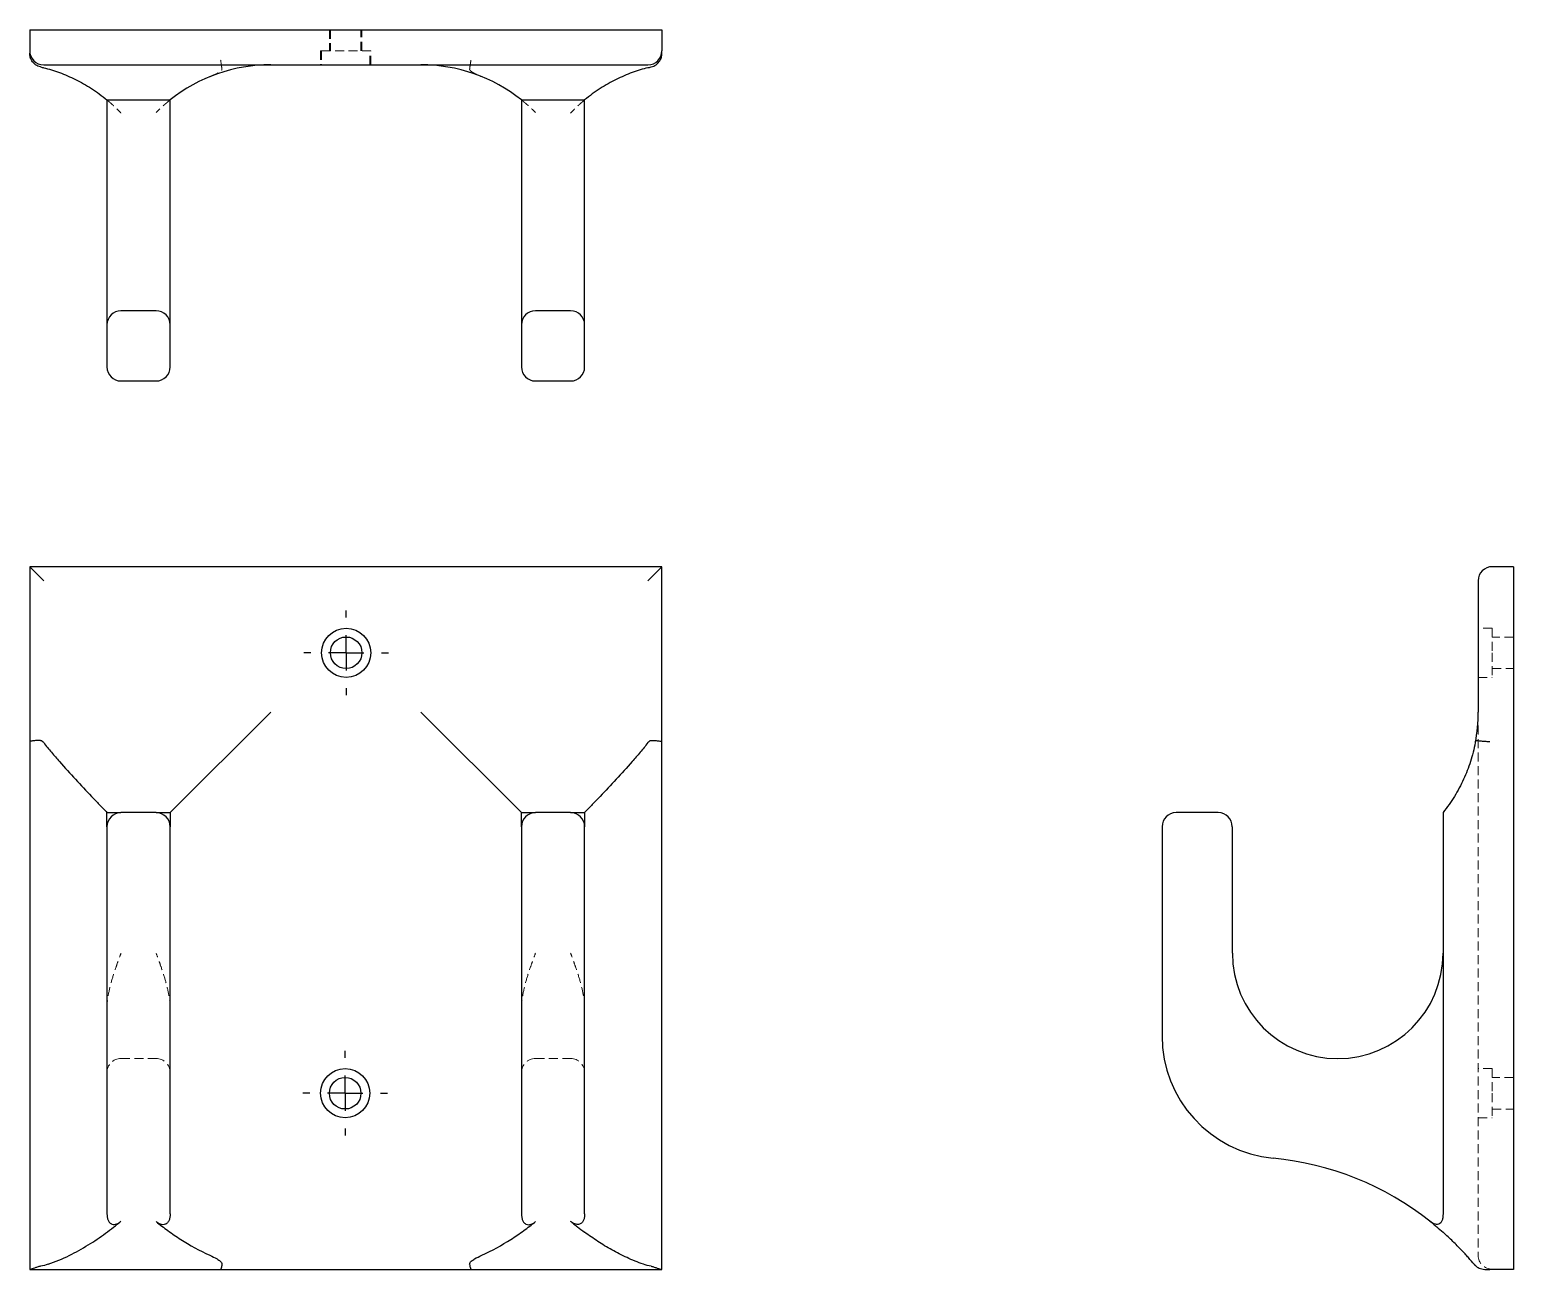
# Model space of a CAD drawing. Header units: millimetres. Extents: x 38 to 248, y 8 to 183.
import ezdxf

# ---------------------------------------------------------------- set-up
doc = ezdxf.new("R2010")
doc.units = ezdxf.units.MM
doc.linetypes.add('HIDDEN', pattern=[1.905, 1.27, -0.635])
doc.layers.add('10', color=7, linetype='Continuous')

# ---------------------------------------------------------------- blocks, each defined once
blk = doc.blocks.new('SW_CENTERMARKSYMBOL_0')
at = {"layer": '10', "color": 0}
for p, q in [((0, 5), (0, 5.97)), ((0, 0), (0, 2.5)), ((-5, 0), (-5.97, 0)), ((0, 0), (-2.5, 0)), ((0, 0), (0, -2.5)), ((0, 0), (2.5, 0)), ((5, 0), (5.97, 0)), ((0, -5), (0, -5.97))]:
    blk.add_line(p, q, dxfattribs=at)
blk = doc.blocks.new('SW_CENTERMARKSYMBOL_1')
at = {"layer": '10', "color": 0}
for p, q in [((0, 5), (0, 5.97)), ((0, 0), (0, 2.5)), ((-5, 0), (-5.97, 0)), ((0, 0), (-2.5, 0)), ((0, 0), (0, -2.5)), ((0, 0), (2.5, 0)), ((5, 0), (5.97, 0)), ((0, -5), (0, -5.97))]:
    blk.add_line(p, q, dxfattribs=at)

msp = doc.modelspace()

# ---------------------------------------------------------------- linework, layer by layer
at = {"color": 7, "linetype": 'Continuous', "lineweight": 25}
for p, q in [((38.38, 182.79), (38.38, 179.81)), ((38.38, 182.79), (127.62, 182.79)), ((127.62, 182.79), (127.62, 179.81)), ((38.38, 179.81), (38.38, 179.46)), ((127.62, 179.46), (127.62, 179.81)), ((40.36, 177.83), (125.64, 177.83)), ((49.29, 172.87), (58.21, 172.87)), ((49.29, 172.87), (49.29, 141.14)), ((58.21, 141.14), (58.21, 172.87)), ((107.79, 172.87), (116.71, 172.87)), ((107.79, 172.87), (107.79, 141.14)), ((116.71, 141.14), (116.71, 172.87)), ((56.23, 143.13), (51.27, 143.13)), ((114.73, 143.13), (109.77, 143.13)), ((49.29, 141.14), (49.29, 135.19)), ((58.21, 135.19), (58.21, 141.14)), ((107.79, 141.14), (107.79, 135.19)), ((116.71, 135.19), (116.71, 141.14)), ((51.27, 133.21), (56.23, 133.21)), ((109.77, 133.21), (114.73, 133.21)), ((40.36, 105.02), (38.38, 107)), ((38.38, 107), (38.38, 86.49)), ((127.62, 107), (38.38, 107)), ((125.64, 105.02), (127.62, 107)), ((127.62, 86.49), (127.62, 107)), ((247.79, 107), (244.81, 107)), ((247.79, 107), (247.79, 7.84)), ((242.83, 105.02), (242.83, 86.49)), ((38.38, 86.49), (38.38, 82.31)), ((72.41, 86.49), (58.21, 72.3)), ((93.59, 86.49), (107.79, 72.3)), ((127.62, 82.31), (127.62, 86.49)), ((38.38, 82.31), (38.38, 7.84)), ((127.62, 7.84), (127.62, 82.31)), ((49.29, 70.31), (49.29, 72.3)), ((49.29, 72.3), (51.27, 72.3)), ((56.23, 72.3), (51.27, 72.3)), ((56.23, 72.3), (58.21, 72.3)), ((58.21, 72.3), (58.21, 70.31)), ((107.79, 70.31), (107.79, 72.3)), ((107.79, 72.3), (109.77, 72.3)), ((114.73, 72.3), (109.77, 72.3)), ((114.73, 72.3), (116.71, 72.3)), ((116.71, 72.3), (116.71, 70.31)), ((206.14, 72.3), (200.19, 72.3)), ((237.87, 72.3), (237.87, 44.53)), ((49.29, 70.31), (49.29, 40.79)), ((58.21, 40.79), (58.21, 70.31)), ((107.79, 70.31), (107.79, 40.79)), ((116.71, 40.79), (116.71, 70.31)), ((198.21, 70.31), (198.21, 40.79)), ((208.13, 52.46), (208.13, 70.31)), ((237.87, 44.53), (237.87, 15.68)), ((49.29, 40.79), (49.29, 25.49)), ((58.21, 25.49), (58.21, 40.79)), ((107.79, 40.79), (107.79, 25.49)), ((116.71, 25.49), (116.71, 40.79)), ((49.29, 25.49), (49.29, 15.68)), ((58.21, 15.68), (58.21, 25.49)), ((107.79, 25.49), (107.79, 15.68)), ((116.71, 15.68), (116.71, 25.49)), ((38.38, 7.84), (38.5, 7.84)), ((38.5, 7.84), (65.3, 7.84)), ((65.3, 7.84), (72.41, 7.84)), ((72.41, 7.84), (93.59, 7.84)), ((93.59, 7.84), (100.7, 7.84)), ((100.7, 7.84), (127.5, 7.84)), ((127.5, 7.84), (127.62, 7.84)), ((243.77, 7.84), (244.46, 7.84)), ((247.79, 7.84), (244.46, 7.84))]:
    msp.add_line(p, q, dxfattribs=at)
at = {"color": 7, "linetype": 'HIDDEN', "lineweight": 18}
for p, q in [((80.68, 182.79), (80.68, 179.81)), ((80.82, 182.79), (80.82, 179.81)), ((85.14, 179.81), (85.14, 182.79)), ((85.28, 179.81), (85.28, 182.79)), ((79.44, 179.81), (79.58, 179.81)), ((79.44, 179.81), (79.44, 177.83)), ((79.58, 179.81), (86.52, 179.81)), ((79.58, 179.81), (79.58, 177.83)), ((86.38, 177.83), (86.38, 179.81)), ((86.52, 177.83), (86.52, 179.81)), ((244.81, 98.32), (242.83, 98.32)), ((244.81, 98.32), (244.81, 94.85)), ((247.79, 97.08), (244.81, 97.08)), ((244.81, 94.85), (244.81, 91.38)), ((244.81, 92.62), (247.79, 92.62)), ((242.83, 91.38), (244.81, 91.38)), ((242.83, 86.49), (242.83, 9.83)), ((51.27, 37.59), (56.23, 37.59)), ((109.77, 37.59), (114.73, 37.59)), ((244.81, 36.17), (242.83, 36.17)), ((244.81, 36.17), (244.81, 32.7)), ((247.79, 34.93), (244.81, 34.93)), ((244.81, 32.7), (244.81, 29.23)), ((244.81, 30.46), (247.79, 30.46)), ((242.83, 29.23), (244.81, 29.23)), ((236.02, 14.63), (236.1, 14.57)), ((236.1, 14.57), (236.18, 14.49)), ((241.02, 9.96), (241.15, 9.83)), ((242.25, 8.56), (242.58, 8.25))]:
    msp.add_line(p, q, dxfattribs=at)
at = {"color": 7, "linetype": 'Continuous', "lineweight": 25}
for centre, radius in [((83.05, 94.85), 3.47), ((83.05, 94.85), 2.23), ((82.91, 32.7), 3.47), ((82.91, 32.7), 2.23)]:
    msp.add_circle(centre, radius, dxfattribs=at)
for centre, radius, start, end in [((40.36, 179.81), 1.98, 180, 270), ((125.64, 179.81), 1.98, 270, 0), ((72.41, 155.03), 22.81, 90, 128.5), ((93.59, 155.03), 22.81, 51.5, 90), ((51.27, 141.14), 1.98, 90, 180), ((56.23, 141.14), 1.98, 0, 90), ((109.77, 141.14), 1.98, 90, 180), ((114.73, 141.14), 1.98, 0, 90), ((51.27, 135.19), 1.98, 180, 270), ((56.23, 135.19), 1.98, 270, 0), ((109.77, 135.19), 1.98, 180, 270), ((114.73, 135.19), 1.98, 270, 0), ((244.81, 105.02), 1.98, 90, 180), ((220.03, 86.49), 22.81, 349.0811, 0), ((51.27, 70.31), 1.98, 90, 180), ((56.23, 70.31), 1.98, 0, 90), ((109.77, 70.31), 1.98, 90, 180), ((114.73, 70.31), 1.98, 0, 90), ((200.19, 70.31), 1.98, 90, 180), ((206.14, 70.31), 1.98, 0, 90), ((223, 52.46), 14.87, 180, 0), ((215.56, 40.79), 17.35, 180, 264.5233), ((209.89, -18.43), 42.14, 51.6738, 84.5233)]:
    msp.add_arc(centre, radius, start, end, dxfattribs=at)
at = {"color": 7, "linetype": 'HIDDEN', "lineweight": 18}
for centre, radius, start, end in [((220.03, 86.49), 22.81, 347.4228, 349.0811), ((51.27, 35.61), 1.98, 90, 180), ((56.23, 35.61), 1.98, 0, 90), ((109.77, 35.61), 1.98, 90, 180), ((114.73, 35.61), 1.98, 0, 90), ((244.81, 9.83), 1.98, 180, 270)]:
    msp.add_arc(centre, radius, start, end, dxfattribs=at)
at = {"color": 7, "linetype": 'Continuous', "lineweight": 25}
for points, knots in [([(39.91, 177.53), (39.66, 177.59), (39.42, 177.69), (39, 177.99), (38.83, 178.18), (38.59, 178.56), (38.51, 178.73), (38.41, 179.08), (38.38, 179.27), (38.38, 179.45), (38.38, 179.46), (38.38, 179.46)], [-0.2688693, -0.2688693, -0.2688693, -0.2688693, -0.1909466, -0.1909466, -0.1127503, -0.1127503, -0.0563875, -0.0563875, 0, 0, 0.0006906, 0.0006906, 0.0006906, 0.0006906]), ([(126.09, 177.53), (126.34, 177.59), (126.58, 177.69), (127, 177.99), (127.17, 178.18), (127.41, 178.56), (127.49, 178.73), (127.59, 179.08), (127.62, 179.27), (127.62, 179.45), (127.62, 179.46), (127.62, 179.46)], [0, 0, 0, 0, 0.0779132, 0.0779132, 0.1560999, 0.1560999, 0.2124556, 0.2124556, 0.2688362, 0.2688362, 0.2695268, 0.2695268, 0.2695268, 0.2695268]), ([(39.91, 177.53), (40, 177.51), (40.09, 177.49), (40.23, 177.45), (40.3, 177.43), (40.36, 177.42)], [0, 0, 0, 0, 0.5, 0.5, 1, 1, 1, 1]), ([(40.36, 177.42), (40.72, 177.33), (41.08, 177.23), (41.82, 177), (42.2, 176.87), (43.33, 176.46), (44.09, 176.13), (45.6, 175.38), (46.35, 174.96), (47.47, 174.24), (47.84, 173.99), (48.57, 173.45), (48.93, 173.17), (49.29, 172.87)], [0, 0, 0, 0, 0.125, 0.125, 0.25, 0.25, 0.5, 0.5, 0.75, 0.75, 0.875, 0.875, 1, 1, 1, 1]), ([(125.64, 177.42), (125.28, 177.33), (124.92, 177.23), (124.18, 177), (123.8, 176.87), (122.67, 176.46), (121.91, 176.13), (120.4, 175.38), (119.65, 174.96), (118.53, 174.24), (118.16, 173.99), (117.43, 173.45), (117.07, 173.17), (116.71, 172.87)], [0, 0, 0, 0, 0.125, 0.125, 0.25, 0.25, 0.5, 0.5, 0.75, 0.75, 0.875, 0.875, 1, 1, 1, 1]), ([(125.64, 177.42), (125.67, 177.43), (125.71, 177.44), (125.78, 177.45), (125.81, 177.46), (125.91, 177.49), (126, 177.51), (126.09, 177.53)], [0, 0, 0, 0, 0.25, 0.25, 0.5, 0.5, 1, 1, 1, 1]), ([(39.91, 82.48), (39.66, 82.48), (39.42, 82.47), (39, 82.44), (38.83, 82.42), (38.59, 82.39), (38.51, 82.38), (38.41, 82.35), (38.38, 82.33), (38.38, 82.31), (38.38, 82.31), (38.38, 82.31)], [-0.2688693, -0.2688693, -0.2688693, -0.2688693, -0.1909466, -0.1909466, -0.1127503, -0.1127503, -0.0563875, -0.0563875, 0, 0, 0.0006906, 0.0006906, 0.0006906, 0.0006906]), ([(39.91, 82.48), (40, 82.48), (40.09, 82.44), (40.23, 82.33), (40.3, 82.26), (40.36, 82.17)], [0, 0, 0, 0, 0.5, 0.5, 1, 1, 1, 1]), ([(40.36, 82.17), (40.72, 81.7), (41.08, 81.25), (41.82, 80.36), (42.2, 79.93), (43.33, 78.64), (44.09, 77.81), (45.6, 76.18), (46.35, 75.38), (47.47, 74.2), (47.84, 73.81), (48.57, 73.04), (48.93, 72.67), (49.29, 72.3)], [0, 0, 0, 0, 0.125, 0.125, 0.25, 0.25, 0.5, 0.5, 0.75, 0.75, 0.875, 0.875, 1, 1, 1, 1]), ([(125.64, 82.17), (125.28, 81.7), (124.92, 81.25), (124.18, 80.36), (123.8, 79.93), (122.67, 78.64), (121.91, 77.81), (120.4, 76.18), (119.65, 75.38), (118.53, 74.2), (118.16, 73.81), (117.43, 73.04), (117.07, 72.67), (116.71, 72.3)], [0, 0, 0, 0, 0.125, 0.125, 0.25, 0.25, 0.5, 0.5, 0.75, 0.75, 0.875, 0.875, 1, 1, 1, 1]), ([(125.64, 82.17), (125.67, 82.22), (125.71, 82.26), (125.78, 82.33), (125.81, 82.36), (125.91, 82.44), (126, 82.48), (126.09, 82.48)], [0, 0, 0, 0, 0.25, 0.25, 0.5, 0.5, 1, 1, 1, 1]), ([(126.09, 82.48), (126.34, 82.48), (126.58, 82.47), (127, 82.44), (127.17, 82.42), (127.41, 82.39), (127.49, 82.38), (127.59, 82.35), (127.62, 82.33), (127.62, 82.31), (127.62, 82.31), (127.62, 82.31)], [0, 0, 0, 0, 0.0779132, 0.0779132, 0.1560999, 0.1560999, 0.2124556, 0.2124556, 0.2688362, 0.2688362, 0.2695268, 0.2695268, 0.2695268, 0.2695268]), ([(242.42, 82.17), (242.33, 81.7), (242.23, 81.25), (242, 80.36), (241.87, 79.93), (241.46, 78.64), (241.13, 77.81), (240.38, 76.18), (239.96, 75.38), (239.24, 74.2), (238.99, 73.81), (238.45, 73.04), (238.17, 72.67), (237.87, 72.3)], [0, 0, 0, 0, 0.125, 0.125, 0.25, 0.25, 0.5, 0.5, 0.75, 0.75, 0.875, 0.875, 1, 1, 1, 1]), ([(242.42, 82.17), (242.43, 82.22), (242.44, 82.26), (242.45, 82.33), (242.46, 82.36), (242.49, 82.44), (242.51, 82.48), (242.53, 82.48)], [0, 0, 0, 0, 0.25, 0.25, 0.5, 0.5, 1, 1, 1, 1]), ([(242.53, 82.48), (242.59, 82.48), (242.69, 82.47), (242.99, 82.44), (243.18, 82.42), (243.56, 82.39), (243.73, 82.38), (244.08, 82.35), (244.27, 82.33), (244.45, 82.31), (244.46, 82.31), (244.46, 82.31)], [0, 0, 0, 0, 0.0779132, 0.0779132, 0.1560999, 0.1560999, 0.2124556, 0.2124556, 0.2688362, 0.2688362, 0.2695268, 0.2695268, 0.2695268, 0.2695268]), ([(49.29, 15.68), (49.29, 15.52), (49.3, 15.37), (49.35, 15.06), (49.39, 14.91), (49.51, 14.64), (49.58, 14.52), (49.77, 14.32), (49.88, 14.25), (50.11, 14.18), (50.22, 14.17), (50.45, 14.19), (50.56, 14.21), (50.77, 14.3), (50.88, 14.35), (51.08, 14.48), (51.18, 14.55), (51.27, 14.63)], [0, 0, 0, 0, 0.125, 0.125, 0.25, 0.25, 0.375, 0.375, 0.5, 0.5, 0.625, 0.625, 0.75, 0.75, 0.875, 0.875, 1, 1, 1, 1]), ([(58.21, 15.68), (58.21, 15.52), (58.2, 15.37), (58.15, 15.07), (58.11, 14.92), (58, 14.65), (57.92, 14.52), (57.79, 14.37), (57.74, 14.33), (57.63, 14.25), (57.58, 14.22), (57.41, 14.16), (57.29, 14.14), (57.06, 14.15), (56.95, 14.17), (56.73, 14.25), (56.63, 14.3), (56.42, 14.42), (56.32, 14.49), (56.23, 14.57)], [0, 0, 0, 0, 0.125, 0.125, 0.25, 0.25, 0.375, 0.375, 0.4375, 0.4375, 0.5, 0.5, 0.625, 0.625, 0.75, 0.75, 0.875, 0.875, 1, 1, 1, 1]), ([(107.79, 15.68), (107.79, 15.52), (107.8, 15.37), (107.85, 15.07), (107.89, 14.92), (108, 14.65), (108.08, 14.52), (108.21, 14.37), (108.26, 14.33), (108.37, 14.25), (108.42, 14.22), (108.59, 14.16), (108.71, 14.14), (108.94, 14.15), (109.05, 14.17), (109.27, 14.25), (109.37, 14.3), (109.58, 14.42), (109.68, 14.49), (109.77, 14.57)], [0, 0, 0, 0, 0.125, 0.125, 0.25, 0.25, 0.375, 0.375, 0.4375, 0.4375, 0.5, 0.5, 0.625, 0.625, 0.75, 0.75, 0.875, 0.875, 1, 1, 1, 1]), ([(116.71, 15.68), (116.71, 15.52), (116.7, 15.37), (116.65, 15.06), (116.61, 14.91), (116.49, 14.64), (116.42, 14.52), (116.23, 14.32), (116.12, 14.25), (115.89, 14.18), (115.78, 14.17), (115.55, 14.19), (115.44, 14.21), (115.23, 14.3), (115.12, 14.35), (114.92, 14.48), (114.82, 14.55), (114.73, 14.63)], [0, 0, 0, 0, 0.125, 0.125, 0.25, 0.25, 0.375, 0.375, 0.5, 0.5, 0.625, 0.625, 0.75, 0.75, 0.875, 0.875, 1, 1, 1, 1]), ([(237.87, 15.68), (237.87, 15.52), (237.86, 15.37), (237.82, 15.06), (237.79, 14.91), (237.69, 14.64), (237.62, 14.52), (237.46, 14.32), (237.37, 14.25), (237.16, 14.18), (237.06, 14.17), (236.84, 14.19), (236.74, 14.21), (236.53, 14.3), (236.42, 14.35), (236.22, 14.48), (236.12, 14.55), (236.02, 14.63)], [0, 0, 0, 0, 0.125, 0.125, 0.25, 0.25, 0.375, 0.375, 0.5, 0.5, 0.625, 0.625, 0.75, 0.75, 0.875, 0.875, 1, 1, 1, 1]), ([(40.99, 8.56), (42.03, 8.92), (43.02, 9.34), (44.9, 10.26), (45.79, 10.76), (47.5, 11.81), (48.32, 12.37), (49.86, 13.49), (50.59, 14.06), (51.27, 14.63)], [0, 0, 0, 0, 0.25, 0.25, 0.5, 0.5, 0.75, 0.75, 1, 1, 1, 1]), ([(56.23, 14.57), (56.76, 14.14), (57.31, 13.72), (58.48, 12.88), (59.09, 12.46), (60.97, 11.26), (62.33, 10.49), (63.81, 9.83)], [0, 0, 0, 0, 0.25, 0.25, 0.5, 0.5, 1, 1, 1, 1]), ([(102.19, 9.83), (103.67, 10.49), (105.03, 11.26), (106.91, 12.46), (107.52, 12.88), (108.69, 13.72), (109.24, 14.14), (109.77, 14.57)], [0, 0, 0, 0, 0.5, 0.5, 0.75, 0.75, 1, 1, 1, 1]), ([(114.73, 14.63), (114.89, 14.5), (115.04, 14.37), (115.36, 14.11), (115.53, 13.98), (116.02, 13.59), (116.36, 13.33), (116.71, 13.07)], [0, 0, 0, 0, 0.25, 0.25, 0.5, 0.5, 1, 1, 1, 1]), ([(125.01, 8.56), (124.2, 8.83), (123.43, 9.15), (121.95, 9.83), (121.24, 10.2), (119.86, 10.97), (119.2, 11.37), (117.92, 12.21), (117.3, 12.64), (116.71, 13.07)], [0, 0, 0, 0, 0.25, 0.25, 0.5, 0.5, 0.75, 0.75, 1, 1, 1, 1]), ([(236.02, 14.63), (236.18, 14.5), (236.35, 14.37), (236.66, 14.11), (236.82, 13.98), (237.28, 13.59), (237.58, 13.33), (237.87, 13.07)], [0, 0, 0, 0, 0.25, 0.25, 0.5, 0.5, 1, 1, 1, 1]), ([(242.25, 8.56), (242.02, 8.83), (241.75, 9.15), (241.15, 9.83), (240.81, 10.2), (240.08, 10.97), (239.68, 11.37), (238.82, 12.21), (238.36, 12.64), (237.87, 13.07)], [0, 0, 0, 0, 0.25, 0.25, 0.5, 0.5, 0.75, 0.75, 1, 1, 1, 1]), ([(63.81, 9.83), (64.16, 9.67), (64.51, 9.5), (64.99, 9.21), (65.15, 9.11), (65.35, 8.92), (65.41, 8.86), (65.51, 8.72), (65.53, 8.64), (65.52, 8.56)], [0, 0, 0, 0, 0.5, 0.5, 0.75, 0.75, 0.875, 0.875, 1, 1, 1, 1]), ([(65.52, 8.56), (65.5, 8.33), (65.46, 8.15), (65.38, 7.91), (65.34, 7.84), (65.3, 7.84)], [0, 0, 0, 0, 0.5, 0.5, 1, 1, 1, 1]), ([(100.48, 8.56), (100.47, 8.64), (100.49, 8.72), (100.59, 8.86), (100.65, 8.93), (100.85, 9.11), (101.01, 9.21), (101.49, 9.5), (101.84, 9.67), (102.19, 9.83)], [0, 0, 0, 0, 0.125, 0.125, 0.25, 0.25, 0.5, 0.5, 1, 1, 1, 1]), ([(100.48, 8.56), (100.5, 8.33), (100.54, 8.15), (100.62, 7.91), (100.66, 7.84), (100.7, 7.84)], [0, 0, 0, 0, 0.5, 0.5, 1, 1, 1, 1]), ([(39.91, 8.28), (39.75, 8.25), (39.6, 8.21), (39.31, 8.11), (39.18, 8.06), (38.94, 7.97), (38.83, 7.93), (38.64, 7.86), (38.56, 7.84), (38.5, 7.84)], [0, 0, 0, 0, 0.25, 0.25, 0.5, 0.5, 0.75, 0.75, 1, 1, 1, 1]), ([(126.09, 8.28), (126.25, 8.25), (126.4, 8.21), (126.69, 8.11), (126.82, 8.06), (127.06, 7.97), (127.17, 7.93), (127.36, 7.86), (127.44, 7.84), (127.5, 7.84)], [0, 0, 0, 0, 0.25, 0.25, 0.5, 0.5, 0.75, 0.75, 1, 1, 1, 1]), ([(242.53, 8.28), (242.57, 8.25), (242.62, 8.21), (242.77, 8.11), (242.86, 8.06), (243.07, 7.97), (243.2, 7.93), (243.47, 7.86), (243.61, 7.84), (243.77, 7.84)], [0, 0, 0, 0, 0.25, 0.25, 0.5, 0.5, 0.75, 0.75, 1, 1, 1, 1])]:
    msp.add_open_spline(points, degree=3, knots=knots, dxfattribs=at)
at = {"color": 7, "linetype": 'HIDDEN', "lineweight": 18}
for points, knots in [([(65.52, 177.25), (65.5, 177.44), (65.46, 177.67), (65.38, 178.19), (65.34, 178.48), (65.3, 178.77)], [0, 0, 0, 0, 0.5, 0.5, 1, 1, 1, 1]), ([(100.48, 177.25), (100.5, 177.44), (100.54, 177.67), (100.62, 178.19), (100.66, 178.48), (100.7, 178.77)], [0, 0, 0, 0, 0.5, 0.5, 1, 1, 1, 1]), ([(63.81, 176.15), (64.16, 176.29), (64.51, 176.44), (64.99, 176.69), (65.15, 176.78), (65.35, 176.94), (65.41, 177), (65.51, 177.11), (65.53, 177.18), (65.52, 177.25)], [0, 0, 0, 0, 0.5, 0.5, 0.75, 0.75, 0.875, 0.875, 1, 1, 1, 1]), ([(100.48, 177.25), (100.47, 177.18), (100.49, 177.12), (100.59, 176.99), (100.65, 176.94), (100.85, 176.79), (101.01, 176.7), (101.49, 176.44), (101.84, 176.29), (102.19, 176.15)], [0, 0, 0, 0, 0.125, 0.125, 0.25, 0.25, 0.5, 0.5, 1, 1, 1, 1]), ([(49.29, 172.87), (49.29, 172.87), (49.3, 172.86), (49.35, 172.82), (49.39, 172.79), (49.51, 172.69), (49.58, 172.62), (49.77, 172.46), (49.88, 172.37), (50.11, 172.16), (50.22, 172.06), (50.45, 171.84), (50.56, 171.74), (50.77, 171.53), (50.88, 171.42), (51.08, 171.22), (51.18, 171.12), (51.27, 171.02)], [0, 0, 0, 0, 0.125, 0.125, 0.25, 0.25, 0.375, 0.375, 0.5, 0.5, 0.625, 0.625, 0.75, 0.75, 0.875, 0.875, 1, 1, 1, 1]), ([(58.21, 172.87), (58.21, 172.87), (58.2, 172.86), (58.15, 172.83), (58.11, 172.79), (58, 172.7), (57.92, 172.64), (57.79, 172.53), (57.74, 172.49), (57.63, 172.4), (57.58, 172.35), (57.41, 172.21), (57.29, 172.1), (57.06, 171.9), (56.95, 171.79), (56.73, 171.59), (56.63, 171.49), (56.42, 171.29), (56.32, 171.19), (56.23, 171.1)], [0, 0, 0, 0, 0.125, 0.125, 0.25, 0.25, 0.375, 0.375, 0.4375, 0.4375, 0.5, 0.5, 0.625, 0.625, 0.75, 0.75, 0.875, 0.875, 1, 1, 1, 1]), ([(107.79, 172.87), (107.79, 172.87), (107.8, 172.86), (107.85, 172.83), (107.89, 172.79), (108, 172.7), (108.08, 172.64), (108.21, 172.53), (108.26, 172.49), (108.37, 172.4), (108.42, 172.35), (108.59, 172.21), (108.71, 172.1), (108.94, 171.9), (109.05, 171.79), (109.27, 171.59), (109.37, 171.49), (109.58, 171.29), (109.68, 171.19), (109.77, 171.1)], [0, 0, 0, 0, 0.125, 0.125, 0.25, 0.25, 0.375, 0.375, 0.4375, 0.4375, 0.5, 0.5, 0.625, 0.625, 0.75, 0.75, 0.875, 0.875, 1, 1, 1, 1]), ([(116.71, 172.87), (116.71, 172.87), (116.7, 172.86), (116.65, 172.82), (116.61, 172.79), (116.49, 172.69), (116.42, 172.62), (116.23, 172.46), (116.12, 172.37), (115.89, 172.16), (115.78, 172.06), (115.55, 171.84), (115.44, 171.74), (115.23, 171.53), (115.12, 171.42), (114.92, 171.22), (114.82, 171.12), (114.73, 171.02)], [0, 0, 0, 0, 0.125, 0.125, 0.25, 0.25, 0.375, 0.375, 0.5, 0.5, 0.625, 0.625, 0.75, 0.75, 0.875, 0.875, 1, 1, 1, 1]), ([(49.29, 44.53), (49.29, 45.22), (49.36, 45.9), (49.6, 47.24), (49.76, 47.91), (50.14, 49.23), (50.35, 49.88), (50.69, 50.85), (50.8, 51.18), (51.04, 51.82), (51.15, 52.14), (51.27, 52.46)], [0, 0, 0, 0, 0.25, 0.25, 0.5, 0.5, 0.75, 0.75, 0.875, 0.875, 1, 1, 1, 1]), ([(58.21, 44.53), (58.21, 45.22), (58.13, 45.9), (57.9, 47.24), (57.73, 47.91), (57.36, 49.23), (57.15, 49.88), (56.81, 50.85), (56.7, 51.18), (56.46, 51.82), (56.34, 52.14), (56.23, 52.46)], [0, 0, 0, 0, 0.25, 0.25, 0.5, 0.5, 0.75, 0.75, 0.875, 0.875, 1, 1, 1, 1]), ([(107.79, 44.53), (107.79, 45.22), (107.87, 45.9), (108.1, 47.24), (108.27, 47.91), (108.64, 49.23), (108.85, 49.88), (109.19, 50.85), (109.3, 51.18), (109.54, 51.82), (109.66, 52.14), (109.77, 52.46)], [0, 0, 0, 0, 0.25, 0.25, 0.5, 0.5, 0.75, 0.75, 0.875, 0.875, 1, 1, 1, 1]), ([(116.71, 44.53), (116.71, 45.22), (116.64, 45.9), (116.4, 47.24), (116.24, 47.91), (115.86, 49.23), (115.65, 49.88), (115.31, 50.85), (115.2, 51.18), (114.96, 51.82), (114.85, 52.14), (114.73, 52.46)], [0, 0, 0, 0, 0.25, 0.25, 0.5, 0.5, 0.75, 0.75, 0.875, 0.875, 1, 1, 1, 1])]:
    msp.add_open_spline(points, degree=3, knots=knots, dxfattribs=at)
at = {"color": 7, "linetype": 'Continuous', "lineweight": 25}
for points in [[(40.99, 8.56), (40.64, 8.44), (40.28, 8.35), (39.91, 8.28)], [(126.09, 8.28), (125.72, 8.35), (125.36, 8.44), (125.01, 8.56)], [(242.53, 8.28), (242.44, 8.35), (242.35, 8.44), (242.25, 8.56)]]:
    msp.add_open_spline(points, degree=3, dxfattribs=at)

# ---------------------------------------------------------------- block references
at = {"layer": '10'}
for name, p in [('SW_CENTERMARKSYMBOL_0', (83.05, 94.85)), ('SW_CENTERMARKSYMBOL_1', (82.91, 32.7))]:
    msp.add_blockref(name, p, dxfattribs=at)

doc.saveas('drawing.dxf')
